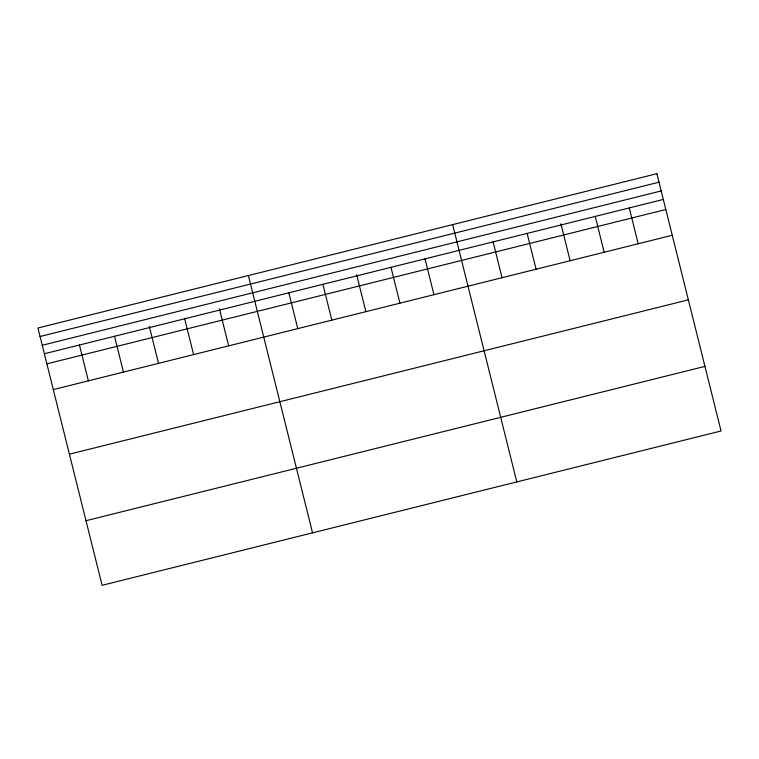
<?xml version="1.0" encoding="UTF-8"?>
<svg xmlns="http://www.w3.org/2000/svg" width="759" height="759" viewBox="0 0 759 759"><rect width="100%" height="100%" fill="white"/><g stroke="black" fill="none" stroke-linecap="round" stroke-linejoin="round"><path stroke-width="1.14" d="M40.066 336.512L659.021 182.188M42.248 345.269L661.203 190.945M44.373 353.76L663.319 199.446M46.878 363.836L665.833 209.512M53.301 389.585L672.246 235.271M69.411 454.176L688.356 299.852M85.995 520.721L704.95 366.398M629.277 207.928L638.205 243.753M595.236 216.41L604.164 252.244M560.91 223.782L570.123 260.726M527.144 233.383L536.082 269.217M493.103 241.874L502.041 277.709M452.649 224.617L516.794 481.918M425.021 258.847L433.958 294.682M390.98 267.339L399.917 303.164M356.664 274.711L365.876 311.655M322.898 284.312L331.825 320.146M288.856 292.803L297.784 328.628M248.392 275.536L312.547 532.846M219.455 308.913L228.668 345.867M184.665 318.78L193.602 354.605M149.314 326.408L158.527 363.352M114.514 336.265L123.451 372.1M79.439 345.013L88.376 380.847M656.896 173.688L37.95 328.011L102.104 585.312L721.05 430.989L656.896 173.688"/></g></svg>
